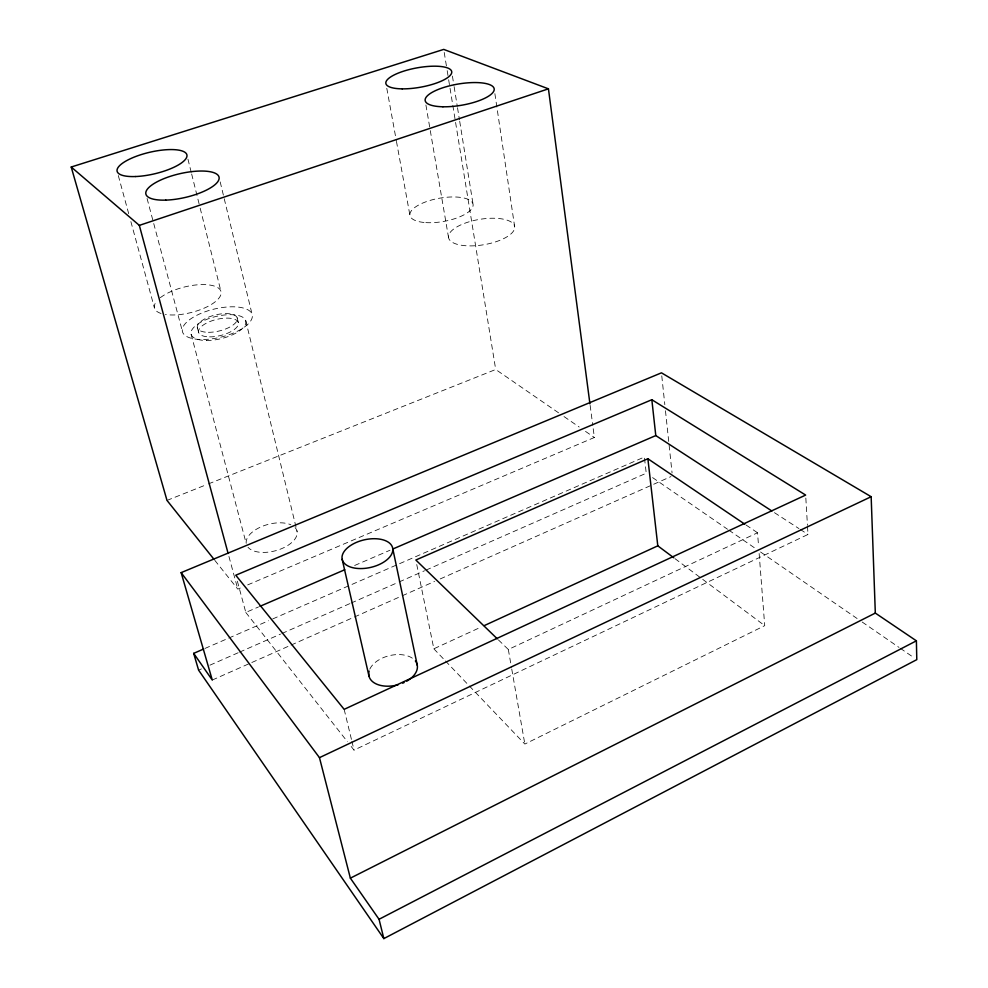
<?xml version="1.0" encoding="UTF-8"?>
<svg xmlns="http://www.w3.org/2000/svg" width="988" height="988" viewBox="0 0 988 988"><rect width="100%" height="100%" fill="white"/><g stroke="black" fill="none" stroke-linecap="round" stroke-linejoin="round"><path stroke-width="0.74" stroke-dasharray="4.94 3.71" d="M445.477 660.984L524.85 744.063L764.724 625.651L759.068 552.564M351.185 746.483L354.025 750.114L807.986 534.459L807.542 526.876M498.409 639.903L508.326 649.486L757.537 532.767L758.599 546.475M416.751 564.531L433.843 648.795L481.428 626.911M212.272 680.04L289.657 645.72M291.065 645.09L352.975 617.636M354.383 617.006L400.819 596.406M402.227 595.789L434.584 581.438M440.216 578.931L670.976 476.587M198.6 670.148L201.429 668.913M209.901 665.183L238.145 652.759M239.553 652.129L280.506 634.123M281.913 633.493L349.703 603.68M351.111 603.063L397.707 582.562M399.127 581.944L424.544 570.755M425.952 570.138L646.238 473.227L644.374 457.036L269.971 620.131M204.973 648.437L268.551 620.748M237.367 581.179L245.802 612.437L258.523 606.953M354.655 565.482L390.001 550.23M214.816 560.344L237.775 589.12L242.011 587.304M247.679 584.908L594.368 437.486L592.961 426.779M166.997 500.41L207.011 484.466M208.443 483.898L495.704 369.5L558.949 413.083M774.456 512.673L798.959 528.592M800.243 529.42L807.986 534.459M746.064 525.023L757.537 532.767M564.012 416.566L579.19 427.026M585.514 431.386L594.368 437.486M652.586 477.599L727.526 529.247M728.798 530.124L755.474 548.501M760.55 551.996L857.09 618.513M862.166 622.02L899.006 647.399M900.278 648.276L914.246 657.897M675.014 558.677L764.724 625.651M433.843 648.795L444.415 659.873M245.802 612.437L347.381 741.655M118.301 175.543L128.835 214.174M130.873 221.596L154.387 307.75M228.932 556.454L237.775 589.12M147.064 198.465L182.447 331.56M191.129 334.216L245.975 542.684M197.415 327.831L198.6 332.351M187.942 159.13L191.277 172.492M191.647 173.987L199.798 206.665M200.169 208.147L220.929 291.337M237.194 317.914L238.306 322.446M245.728 320.594L297.104 531.507M344.157 709.347L351.567 739.926M351.913 741.37L354.025 750.114M220.188 181.903L252.273 315.098A35.877 14.425 -13.6 0 1 201.997 339.526A35.877 14.425 -13.6 0 1 197.699 314.863A35.877 14.425 -13.6 0 1 252.273 315.098M386.79 88.29L396.349 140.741M396.46 141.407L410.008 215.767M508.326 649.486L511.463 667.505M511.735 669L524.85 744.063M425.914 105L430.027 129.082M430.286 130.589L448.527 237.478M444.217 52.438L446.934 69.123M447.181 70.642L448.416 78.225M448.651 79.744L495.704 369.5M452.43 76.101L453.875 85.141M454.122 86.648L457.283 106.247M457.518 107.754L459.457 119.807M459.704 121.314L473.054 204.207M494.877 93.65L514.699 227.005A33.506 12.856 -9.5 0 1 465.904 245.753A33.506 12.856 -9.5 0 1 464.199 223.473A33.506 12.856 -9.5 0 1 514.699 227.005M590.145 405.376L592.763 425.26M661.775 375.872L664.825 404.685M665.467 410.749L672.062 472.931M805.838 498.1L807.455 525.369M160.315 297.709A34.271 13.202 -13.8 0 1 207.962 284.816A34.271 13.202 -13.8 0 1 213.482 303.069A34.271 13.202 -13.8 0 1 165.391 314.48M161.069 313.48A34.271 13.202 -13.8 0 1 157.228 300.55M295.103 527.654A26.157 13.684 -14.7 0 1 281.531 548.698A26.157 13.684 -14.7 0 1 247.988 547.278M246.197 543.326A26.157 13.684 -14.7 0 1 261.869 526.505A26.157 13.684 -14.7 0 1 290.855 524.764M369.821 669.111A24.762 15.178 -13.2 0 1 390.186 655.476A24.762 15.178 -13.2 0 1 413.972 659.465M208.431 332.314A20.501 8.237 -13.6 0 0 237.318 318.42A20.501 8.237 -13.6 0 0 206.257 318.148A20.501 8.237 -13.6 0 0 208.431 332.314M206.369 340.477A28.146 11.387 -13.6 0 0 245.901 321.285A28.146 11.387 -13.6 0 0 203.158 320.964A28.146 11.387 -13.6 0 0 206.369 340.477M209.592 336.871A20.464 8.287 -13.6 0 0 238.429 322.953A20.464 8.287 -13.6 0 0 207.418 322.644A20.464 8.287 -13.6 0 0 209.592 336.871M425.853 222.609A32.061 11.807 -10 0 0 473.129 204.948A32.061 11.807 -10 0 0 425.495 201.947A32.061 11.807 -10 0 0 425.853 222.609"/><path stroke-width="1.48" d="M193.673 653.364L198.6 670.148L383.85 938.6L916.79 659.651L916.395 640.829L875.319 613.079L871.157 496.717L661.454 372.834L181.15 572.632L212.272 680.04L193.673 653.364L203.565 649.054M383.85 938.6L379.046 919.285L916.395 640.829M379.046 919.285L350.37 878.159L875.319 613.079M181.15 572.632L319.47 757.648L871.157 496.717M484.231 625.626L657.798 545.833L673.779 557.763M744.791 524.171L647.881 458.753L415.837 560.023L497.31 638.841M259.943 606.336L344.763 569.743M392.829 549.007L655.785 435.572L771.875 510.994M651.833 399.72L235.762 575.226L344.157 709.347L805.652 495.074L651.833 399.72L655.785 435.572M548.439 88.834L443.736 49.4L71.21 167.021L139.333 225.375L548.439 88.834L589.935 403.845M213.865 559.146L166.997 500.41L71.21 167.021M139.333 225.375L228.129 553.478M319.47 757.648L350.37 878.159M342.181 559.344L368.944 675.928M392.718 548.439A25.849 14.141 -12.8 0 1 356.668 568.372A25.849 14.141 -12.8 0 1 352.827 544.141A25.849 14.141 -12.8 0 1 392.718 548.439L417.307 665.356M647.881 458.753L657.798 545.833M416.417 662.639A24.762 15.178 -13.2 0 1 406.76 681.189M404.092 682.56A24.762 15.178 -13.2 0 1 402.696 683.177M398.275 684.709A24.762 15.178 -13.2 0 1 369.104 671.087M415.368 660.984A24.762 15.178 -13.2 0 1 415.936 661.787M135.554 176.531A35.84 11.041 -13.2 0 0 186.979 155.351A35.84 11.041 -13.2 0 0 133.491 157.388A35.84 11.041 -13.2 0 0 135.554 176.531M165.811 200.119A37.544 12.177 -13 0 0 219.101 177.408A37.544 12.177 -13 0 0 162.501 179.236A37.544 12.177 -13 0 0 165.811 200.119M402.178 88.858A33.431 9.818 -10.2 0 0 451.751 72.198A33.431 9.818 -10.2 0 0 402.474 71.544A33.431 9.818 -10.2 0 0 402.178 88.858M442.933 106.778A35.012 10.745 -9.7 0 0 494.21 89.105A35.012 10.745 -9.7 0 0 441.834 88.105A35.012 10.745 -9.7 0 0 442.933 106.778"/></g></svg>
